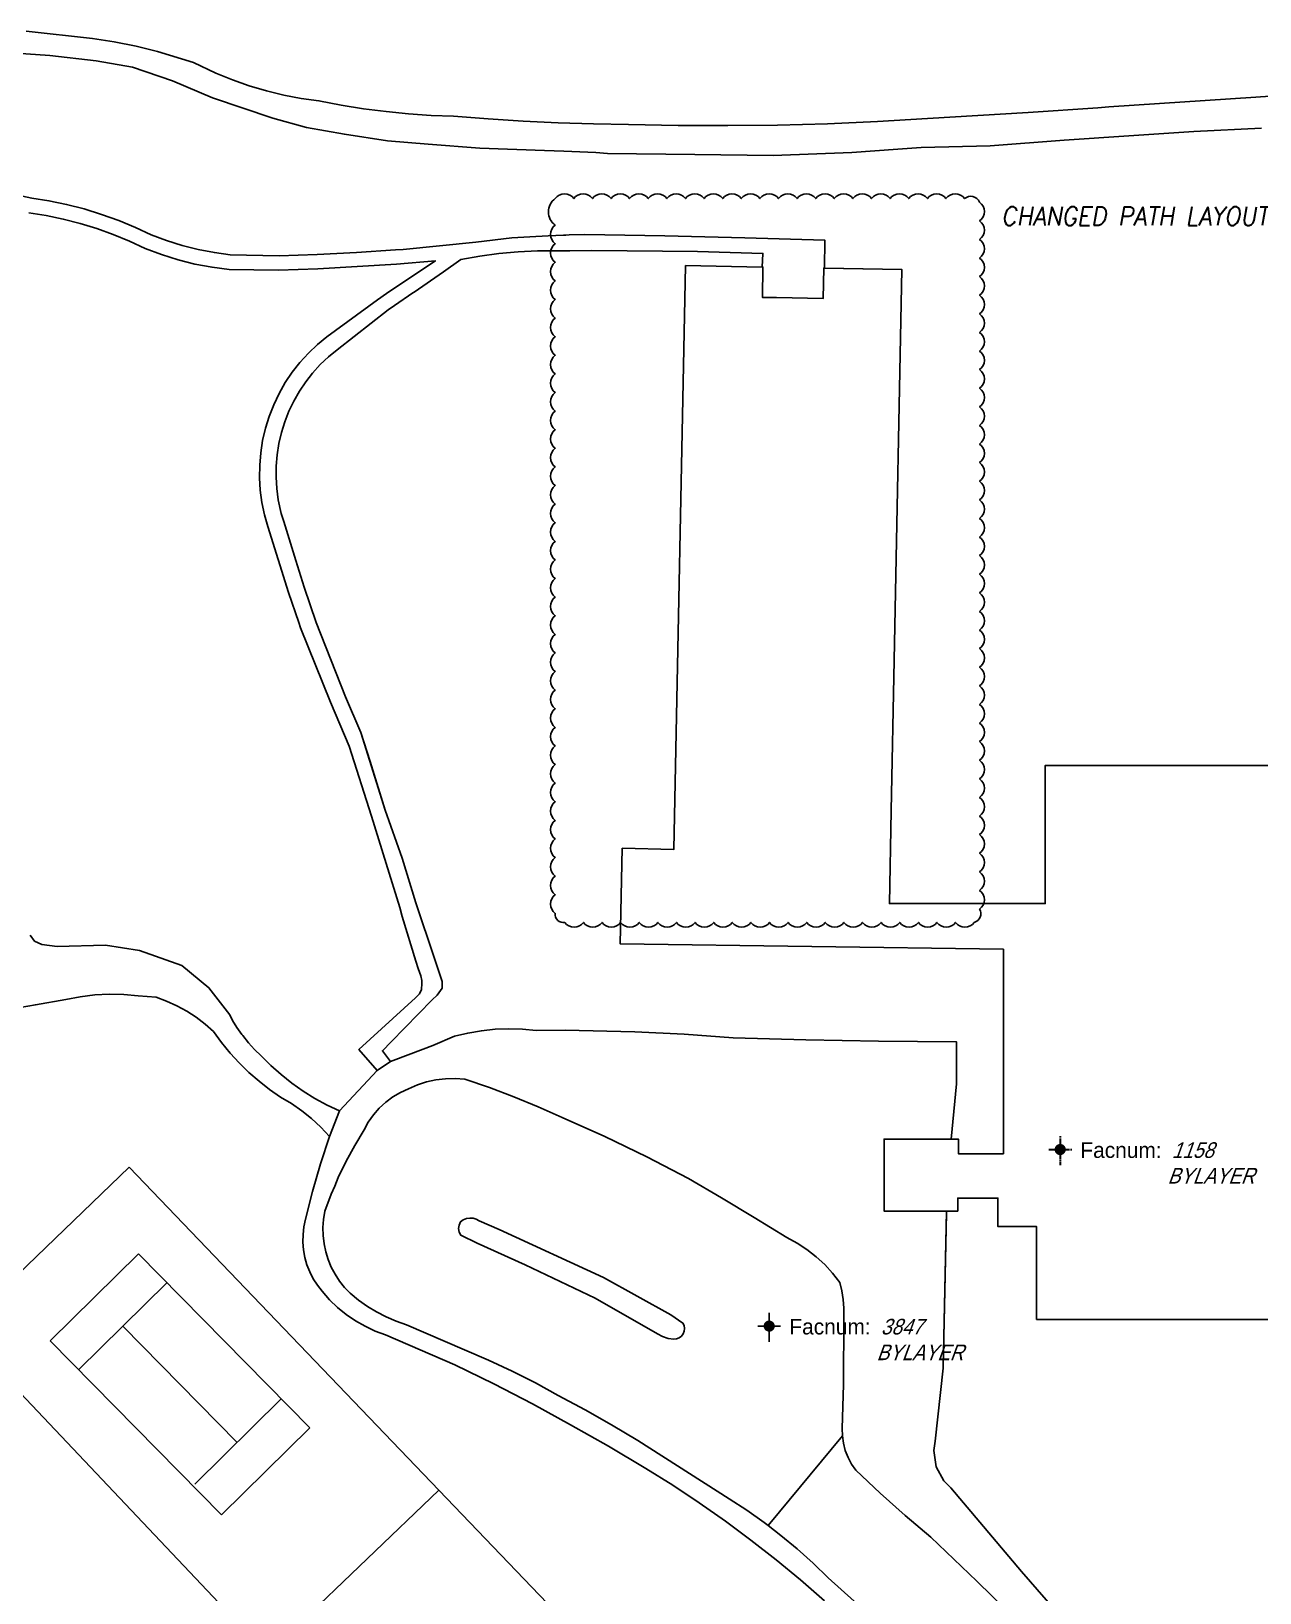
# Model space of a CAD drawing. Header units: inches. Extents: x 1273557 to 1282364, y 239587 to 246310.
# Drawn here: x 1277577.4 to 1277907.5, y 244228.8 to 244648.5 of the extents above; entities that cross this region are included whole.
import ezdxf
from ezdxf.enums import TextEntityAlignment as Align

# ---------------------------------------------------------------- set-up
doc = ezdxf.new("R2010")
doc.units = ezdxf.units.IN
doc.header["$MEASUREMENT"] = 0
doc.linetypes.add('DASHED2', pattern=[0.375, 0.25, -0.125])
doc.layers.add('BLDG-DATA', color=159, linetype='DASHED2', lineweight=30)
for name, color, linetype in [('BLDG-UW', 231, 'Continuous'), ('GRASS', 3, 'Continuous'), ('MISC-FENCE', 140, 'Continuous'), ('MISC-SURF-FEAT', 40, 'Continuous'), ('PATH', 253, 'Continuous'), ('PRKG-DATA', 255, 'Continuous'), ('PRKG-UW', 6, 'Continuous'), ('PRKG-UW-ISLAND', 40, 'Continuous'), ('REV-2013', 1, 'Continuous'), ('STREET-UW', 50, 'Continuous')]:
    doc.layers.add(name, color=color, linetype=linetype)
doc.styles.add('Revisions', font='simplex.shx', dxfattribs={"width": 0.9, "oblique": 10, "height": 25})
doc.styles.add('SS_LITE', font='FRABK.TTF', dxfattribs={"height": 16})

# ---------------------------------------------------------------- blocks, each defined once
blk = doc.blocks.new('*U1')
for p, q in [((-3.08, 0), (3.08, 0)), ((0, 3.55), (0, -4.2))]:
    blk.add_line(p, q)
at = {"const_width": 1.5}
blk.add_lwpolyline([(-0.75, 0, 1), (0.75, 0, 1)], format="xyb", close=True, dxfattribs=at)
at = {"layer": 'BLDG-DATA', "color": 1, "style": 'SS_LITE'}
blk.add_text('Facnum:', height=4.2, dxfattribs=at).set_placement((27.26, -2.25), align=Align.RIGHT)
at = {"layer": 'BLDG-DATA', "color": 7, "style": 'SS_LITE', "oblique": 20, "width": 0.9, "flags": 8}
for tag, p in [('FACNUM', (29.98, -2.25)), ('OBJECT', (28.84, -9.16))]:
    blk.add_attdef(tag, p, '', height=4.2, dxfattribs=at)
blk = doc.blocks.new('*U8')
for p, q in [((-3.08, 0), (3.08, 0)), ((0, 3.55), (0, -4.2))]:
    blk.add_line(p, q)
at = {"const_width": 1.5}
blk.add_lwpolyline([(-0.75, 0, 1), (0.75, 0, 1)], format="xyb", close=True, dxfattribs=at)
at = {"layer": 'PRKG-DATA', "color": 1, "style": 'SS_LITE'}
blk.add_text('Facnum:', height=4.2, dxfattribs=at).set_placement((27.26, -2.25), align=Align.RIGHT)
at = {"layer": 'PRKG-DATA', "color": 7, "style": 'SS_LITE', "oblique": 20, "width": 0.9, "flags": 8}
for tag, p in [('FACNUM', (29.98, -2.25)), ('OBJECT', (28.84, -9.16))]:
    blk.add_attdef(tag, p, '', height=4.2, dxfattribs=at)

msp = doc.modelspace()

# ---------------------------------------------------------------- linework, layer by layer
at = {"layer": 'BLDG-UW'}
msp.add_lwpolyline([(1277934.76, 244451.17), (1277849.87, 244451.17), (1277849.87, 244414.01), (1277807.98, 244414.01), (1277808.45, 244438.96), (1277809.25, 244479.42), (1277811.35, 244584.43), (1277790.34, 244584.85), (1277790.18, 244576.64), (1277777.69, 244576.89), (1277773.86, 244576.96), (1277774.02, 244585.1), (1277773.84, 244585.1), (1277753.2, 244585.52), (1277750.07, 244428.59), (1277736.19, 244428.87), (1277735.68, 244403.19), (1277838.61, 244401.74), (1277838.61, 244346.75), (1277826.54, 244346.75), (1277826.54, 244350.71), (1277806.54, 244350.71), (1277806.54, 244331.34), (1277826.35, 244331.34), (1277826.35, 244334.85), (1277837.14, 244334.85), (1277837.14, 244327.18), (1277847.52, 244327.18), (1277847.52, 244302.23), (1277932.77, 244302.23)], dxfattribs=at)
at = {"layer": 'GRASS'}
for points in [[(1277907.94, 244622.43), (1277889.81, 244621.52), (1277872.32, 244620.37), (1277854.98, 244619.21), (1277835.06, 244617.72), (1277816.57, 244617.27), (1277810.24, 244616.81), (1277797.89, 244615.91), (1277776.72, 244615.13), (1277755.69, 244615.39), (1277732.23, 244615.6), (1277729.14, 244615.89), (1277720.53, 244616.26), (1277715.32, 244616.48), (1277697.89, 244617.11), (1277684.03, 244618.16), (1277673.08, 244619.07), (1277661.52, 244620.82), (1277651.37, 244622.67), (1277642.29, 244625.13), (1277626.05, 244630.59), (1277615.34, 244635.19), (1277604.6, 244638.83), (1277594.82, 244640.57), (1277582.36, 244641.96), (1277569.51, 244642.86)], [(1277572.96, 244604.66), (1277577.5, 244603.66), (1277582.11, 244602.93), (1277586.89, 244601.94), (1277591.62, 244600.73), (1277596.28, 244599.29), (1277600.88, 244597.63), (1277605.39, 244595.76), (1277609.57, 244593.79), (1277613.69, 244592.26), (1277617.94, 244590.94), (1277622.25, 244589.85), (1277626.62, 244589.01), (1277630.88, 244588.43), (1277643.99, 244588.13), (1277654.26, 244588.51), (1277664.76, 244589.06), (1277675.23, 244589.75), (1277677.37, 244589.84), (1277687.13, 244590.81), (1277696.85, 244591.84), (1277706.52, 244592.95), (1277711.4, 244593.23), (1277716.3, 244593.49), (1277720.4, 244593.7), (1277721, 244593.72), (1277721.94, 244593.74), (1277726.14, 244593.9), (1277747.63, 244593.51), (1277769.12, 244593.01), (1277790.6, 244592.38), (1277790.57, 244584.85), (1277811.35, 244584.43), (1277809.25, 244479.42), (1277808.45, 244438.96), (1277807.98, 244414.01), (1277849.87, 244414.01), (1277849.87, 244451.17), (1277934.76, 244451.17)], [(1277576.75, 244599.72), (1277581.39, 244598.99), (1277585.98, 244598.03), (1277590.53, 244596.86), (1277595.01, 244595.48), (1277599.43, 244593.89), (1277603.76, 244592.09), (1277608.01, 244590.09), (1277612.39, 244588.46), (1277616.85, 244587.07), (1277621.38, 244585.93), (1277625.97, 244585.05), (1277630.59, 244584.42), (1277643.85, 244584.29), (1277654.43, 244584.68), (1277664.99, 244585.23), (1277675.51, 244585.92), (1277686, 244586.76), (1277677.81, 244581.36), (1277672.82, 244577.97), (1277670.45, 244576.29), (1277656.78, 244566.35), (1277654.29, 244564.3), (1277651.86, 244561.98), (1277649.6, 244559.49), (1277647.53, 244556.85), (1277645.66, 244554.06), (1277644, 244551.15), (1277642.55, 244548.12), (1277641.32, 244544.99), (1277640.33, 244541.78), (1277639.57, 244538.51), (1277639.05, 244535.19), (1277638.77, 244531.85), (1277638.73, 244528.49), (1277638.94, 244525.14), (1277639.39, 244521.81), (1277640.08, 244518.52), (1277640.98, 244515.4), (1277646.54, 244497.68), (1277649.27, 244489.53), (1277649.73, 244488.15), (1277657.77, 244468.14), (1277662.79, 244456.35), (1277668.78, 244437.52), (1277672.8, 244424.8), (1277676.4, 244412.96), (1277677.09, 244410.56), (1277680.74, 244398.58), (1277681.36, 244396.53), (1277681.68, 244395.54), (1277682.03, 244394.63), (1277682.34, 244393.34), (1277682.31, 244392.57), (1277682.23, 244390.89), (1277681.69, 244389.77), (1277680.65, 244388.7), (1277665.45, 244374.8), (1277670.35, 244369.18), (1277660.26, 244358.28), (1277670.35, 244369.18), (1277660.26, 244358.28), (1277656.89, 244359.86), (1277653.63, 244361.63), (1277650.47, 244363.59), (1277647.44, 244365.72), (1277644.54, 244368.03), (1277641.78, 244370.5), (1277639.18, 244373.12), (1277637.42, 244374.78), (1277635.77, 244376.58), (1277634.23, 244378.51), (1277633.99, 244378.85), (1277632.66, 244380.67), (1277631.5, 244382.59), (1277630.77, 244384.08), (1277625.12, 244391.39), (1277617.82, 244397.39), (1277606.47, 244401.4), (1277597.31, 244402.82), (1277584.34, 244402.51), (1277580.24, 244403), (1277578.3, 244403.92), (1277577.11, 244405.51)], [(1277790.57, 244226.57), (1277784.12, 244232.19), (1277777.53, 244237.64), (1277770.79, 244242.92), (1277763.91, 244248.01), (1277756.9, 244252.92), (1277749.77, 244257.65), (1277742.51, 244262.18), (1277732.47, 244268.16), (1277722.31, 244273.93), (1277712.04, 244279.51), (1277701.67, 244284.88), (1277691.19, 244290.05), (1277672.59, 244298.06), (1277669.79, 244299.11), (1277667.08, 244300.38), (1277664.49, 244301.87), (1277662.03, 244303.57), (1277659.71, 244305.46), (1277657.56, 244307.54), (1277655.59, 244309.79), (1277654.3, 244311.41), (1277653.18, 244313.15), (1277652.24, 244314.99), (1277651.48, 244316.92), (1277650.91, 244318.91), (1277650.55, 244320.94), (1277650.38, 244323.01), (1277650.43, 244325.08), (1277650.67, 244327.13), (1277651.12, 244329.15), (1277653, 244336.65), (1277655.15, 244344.08), (1277657.56, 244351.42), (1277655.22, 244353.9), (1277652.72, 244356.21), (1277650.07, 244358.34), (1277647.28, 244360.28), (1277644.38, 244362.02), (1277641.43, 244364.06), (1277638.59, 244366.27), (1277635.88, 244368.64), (1277633.29, 244371.17), (1277630.85, 244373.84), (1277628.55, 244376.65), (1277626.4, 244379.59), (1277624.13, 244381.6), (1277621.71, 244383.44), (1277619.17, 244385.1), (1277616.51, 244386.55), (1277613.75, 244387.81), (1277610.91, 244388.85), (1277606.14, 244389.22), (1277602.24, 244389.56), (1277598.33, 244389.64), (1277594.43, 244389.45), (1277590.54, 244388.99), (1277586.7, 244388.27), (1277578.49, 244386.84), (1277570.3, 244385.32)], [(1277975.5, 244168.79), (1277975.5, 244339.46), (1277932.77, 244339.46), (1277932.77, 244302.23), (1277847.52, 244302.23), (1277847.52, 244327.18), (1277837.14, 244327.18), (1277837.14, 244334.85), (1277826.35, 244334.85), (1277826.35, 244331.34), (1277823.31, 244331.34), (1277823.3, 244330.76), (1277822.46, 244289.17), (1277820.28, 244269.55), (1277819.97, 244266.98), (1277820.52, 244262.65), (1277822.66, 244258.82), (1277824.47, 244256.94), (1277843.52, 244234.43), (1277863.39, 244211.64)]]:
    msp.add_lwpolyline(points, dxfattribs=at)
for points in [[(1277753.2, 244585.52), (1277750.07, 244428.59), (1277736.19, 244428.87), (1277735.68, 244403.19), (1277838.61, 244401.74), (1277838.61, 244346.75), (1277826.54, 244346.75), (1277826.54, 244350.71), (1277824.56, 244350.71), (1277826.05, 244365.56), (1277826.06, 244376.82), (1277805.08, 244377), (1277785.54, 244377.38), (1277766.01, 244377.96), (1277752.8, 244378.91), (1277739.58, 244379.56), (1277720.9, 244380.02), (1277713.1, 244379.94), (1277709.42, 244380.29), (1277705.72, 244380.39), (1277702.02, 244380.24), (1277698.35, 244379.85), (1277694.7, 244379.21), (1277691.11, 244378.34), (1277685.3, 244375.87), (1277679.4, 244373.64), (1277673.94, 244371.56), (1277671.73, 244374.44), (1277674.11, 244376.82), (1277685.15, 244388.18), (1277686.45, 244389.4), (1277687.82, 244391.3), (1277687.82, 244393.07), (1277685.72, 244399.24), (1277680.71, 244414.21), (1277677.02, 244426.18), (1277672.53, 244439.16), (1277665.99, 244460.04), (1277661.82, 244469.61), (1277653.92, 244489.61), (1277650.76, 244499.05), (1277648.5, 244506.25), (1277645.23, 244516.68), (1277644.54, 244518.88), (1277643.77, 244522.57), (1277643.36, 244525.58), (1277643.17, 244528.6), (1277643.2, 244531.64), (1277643.46, 244534.67), (1277643.93, 244537.66), (1277644.61, 244540.62), (1277645.51, 244543.52), (1277646.62, 244546.35), (1277647.93, 244549.08), (1277649.44, 244551.72), (1277651.13, 244554.24), (1277653, 244556.63), (1277655.04, 244558.88), (1277657.24, 244560.97), (1277659.58, 244562.9), (1277673.33, 244573.63), (1277675.01, 244574.82), (1277679.94, 244578.17), (1277680.3, 244578.41), (1277688.19, 244583.81), (1277692.83, 244587.12), (1277697.92, 244588.03), (1277703.04, 244588.72), (1277708.21, 244589.2), (1277713.4, 244589.46), (1277718.6, 244589.51), (1277720.47, 244589.51), (1277720.56, 244589.51), (1277722.11, 244589.52), (1277728.06, 244589.53), (1277737.52, 244589.5), (1277746.98, 244589.41), (1277756.43, 244589.28), (1277773.99, 244588.77), (1277773.84, 244585.1)], [(1277703.12, 244326.38), (1277697.74, 244328.71), (1277696.96, 244329.16), (1277696.11, 244329.41), (1277695.21, 244329.47), (1277694.33, 244329.33), (1277693.49, 244329), (1277692.76, 244328.48), (1277692.34, 244327.61), (1277692.21, 244326.66), (1277692.39, 244325.71), (1277692.86, 244324.87), (1277697.2, 244322.69), (1277710.08, 244316.94), (1277728.94, 244307.93), (1277745.68, 244298.35), (1277747.04, 244297.62), (1277748.5, 244297.15), (1277750.03, 244296.94), (1277750.79, 244297.02), (1277751.49, 244297.29), (1277752.1, 244297.75), (1277752.56, 244298.35), (1277752.85, 244299.06), (1277752.93, 244299.82), (1277752.81, 244300.57), (1277752.5, 244301.27), (1277749.22, 244303.43), (1277731.13, 244313.48)]]:
    msp.add_lwpolyline(points, close=True, dxfattribs=at)
at = {"layer": 'MISC-FENCE'}
for p, q in [((1277603.73, 244343.12), (1277568.72, 244309.55)), ((1277770.14, 244169.55), (1277603.73, 244343.12)), ((1277558.26, 244299.53), (1277723.39, 244125.02)), ((1277640.83, 244212.28), (1277686.94, 244256.33))]:
    msp.add_line(p, q, dxfattribs=at)
at = {"layer": 'MISC-SURF-FEAT'}
for p, q in [((1277582.45, 244296.52), (1277606.19, 244319.87)), ((1277606.19, 244319.87), (1277652.23, 244273.06)), ((1277613.86, 244312.07), (1277590.12, 244288.72)), ((1277601.99, 244300.4), (1277632.69, 244269.19)), ((1277628.49, 244249.72), (1277582.45, 244296.52)), ((1277621.3, 244257.98), (1277644.56, 244280.86)), ((1277652.23, 244273.06), (1277628.49, 244249.72))]:
    msp.add_line(p, q, dxfattribs=at)
at = {"layer": 'PATH'}
for points in [[(1277576.03, 244648.51), (1277593.82, 244646.53), (1277599.71, 244645.63), (1277605.56, 244644.46), (1277611.35, 244643.02), (1277620.99, 244640.13), (1277627.03, 244637.28), (1277631.46, 244635.46), (1277635.98, 244633.86), (1277640.58, 244632.5), (1277645.24, 244631.36), (1277649.95, 244630.47), (1277654.7, 244629.82), (1277660.68, 244628.65), (1277666.7, 244627.68), (1277672.73, 244626.89), (1277678.78, 244626.3), (1277684.82, 244625.9), (1277690.86, 244625.69), (1277700.19, 244624.94), (1277709.57, 244624.33), (1277718.99, 244623.88), (1277728.44, 244623.58), (1277737.91, 244623.44), (1277751.25, 244623.19), (1277764.6, 244623.13), (1277777.96, 244623.27), (1277791.33, 244623.59), (1277804.77, 244624.27), (1277818.24, 244625.02), (1277831.73, 244625.82), (1277845.24, 244626.68), (1277863.99, 244627.94), (1277867, 244628.15), (1277906.42, 244630.8), (1277916.74, 244631.46)], [(1277907.94, 244622.43), (1277889.81, 244621.52), (1277872.32, 244620.37), (1277854.98, 244619.21), (1277835.06, 244617.72), (1277816.57, 244617.27), (1277810.24, 244616.81), (1277797.89, 244615.91), (1277776.72, 244615.13), (1277755.69, 244615.39), (1277732.23, 244615.6), (1277729.14, 244615.89), (1277720.53, 244616.26), (1277715.32, 244616.48), (1277697.89, 244617.11), (1277684.03, 244618.16), (1277673.08, 244619.07), (1277661.52, 244620.82), (1277651.37, 244622.67), (1277642.29, 244625.13), (1277626.05, 244630.59), (1277615.34, 244635.19), (1277604.6, 244638.83), (1277594.82, 244640.57), (1277582.36, 244641.96), (1277569.51, 244642.86)], [(1277572.96, 244604.66), (1277577.5, 244603.66), (1277582.11, 244602.93), (1277586.89, 244601.94), (1277591.62, 244600.73), (1277596.28, 244599.29), (1277600.88, 244597.63), (1277605.39, 244595.76), (1277609.57, 244593.79), (1277613.69, 244592.26), (1277617.94, 244590.94), (1277622.25, 244589.85), (1277626.62, 244589.01), (1277630.88, 244588.43), (1277643.99, 244588.13), (1277654.26, 244588.51), (1277664.76, 244589.06), (1277675.23, 244589.75), (1277677.37, 244589.84), (1277687.13, 244590.81), (1277696.85, 244591.84), (1277706.52, 244592.95), (1277711.4, 244593.23), (1277716.3, 244593.49), (1277720.4, 244593.7), (1277721, 244593.72), (1277721.94, 244593.74), (1277726.14, 244593.9), (1277747.63, 244593.51), (1277769.12, 244593.01), (1277790.6, 244592.38), (1277790.57, 244584.85), (1277790.34, 244584.85), (1277790.18, 244576.64), (1277777.69, 244576.89), (1277773.86, 244576.96), (1277774.02, 244585.1), (1277773.84, 244585.1), (1277773.99, 244588.77), (1277756.43, 244589.28), (1277746.98, 244589.41), (1277737.52, 244589.5), (1277728.06, 244589.53), (1277722.11, 244589.52), (1277720.56, 244589.51), (1277720.47, 244589.51), (1277718.6, 244589.51), (1277713.4, 244589.46), (1277708.21, 244589.2), (1277703.04, 244588.72), (1277697.92, 244588.03), (1277692.83, 244587.12), (1277688.19, 244583.81), (1277680.3, 244578.41), (1277679.94, 244578.17), (1277675.01, 244574.82), (1277673.33, 244573.63), (1277659.58, 244562.9), (1277657.24, 244560.97), (1277655.04, 244558.88), (1277653, 244556.63), (1277651.13, 244554.24), (1277649.44, 244551.72), (1277647.93, 244549.08), (1277646.62, 244546.35), (1277645.51, 244543.52), (1277644.61, 244540.62), (1277643.93, 244537.66), (1277643.46, 244534.67), (1277643.2, 244531.64), (1277643.17, 244528.6), (1277643.36, 244525.58), (1277643.77, 244522.57), (1277644.54, 244518.88), (1277645.23, 244516.68), (1277648.5, 244506.25), (1277650.76, 244499.05), (1277653.92, 244489.61), (1277661.82, 244469.61), (1277665.99, 244460.04), (1277668.43, 244452.24), (1277672.53, 244439.16), (1277677.02, 244426.18), (1277680.71, 244414.21), (1277685.72, 244399.24), (1277687.82, 244393.07), (1277687.82, 244391.3), (1277686.45, 244389.4), (1277685.15, 244388.18), (1277674.11, 244376.82), (1277671.73, 244374.44), (1277673.94, 244371.56), (1277670.35, 244369.18), (1277665.45, 244374.8), (1277680.65, 244388.7), (1277681.69, 244389.77), (1277682.23, 244390.89), (1277682.31, 244392.57), (1277682.34, 244393.34), (1277682.03, 244394.63), (1277681.68, 244395.54), (1277681.36, 244396.53), (1277680.74, 244398.58), (1277677.09, 244410.56), (1277676.4, 244412.96), (1277672.8, 244424.8), (1277668.78, 244437.52), (1277662.79, 244456.35), (1277657.77, 244468.14), (1277649.73, 244488.15), (1277649.27, 244489.53), (1277646.54, 244497.68), (1277640.98, 244515.4), (1277640.08, 244518.52), (1277639.39, 244521.81), (1277638.94, 244525.14), (1277638.73, 244528.49), (1277638.77, 244531.85), (1277639.05, 244535.19), (1277639.57, 244538.51), (1277640.33, 244541.78), (1277641.32, 244544.99), (1277642.55, 244548.12), (1277644, 244551.15), (1277645.66, 244554.06), (1277647.53, 244556.85), (1277649.6, 244559.49), (1277651.86, 244561.98), (1277654.29, 244564.3), (1277656.78, 244566.35), (1277670.45, 244576.29), (1277672.82, 244577.97), (1277677.81, 244581.36), (1277686, 244586.76), (1277675.51, 244585.92), (1277664.99, 244585.23), (1277654.43, 244584.68), (1277643.85, 244584.29), (1277630.59, 244584.42), (1277625.97, 244585.05), (1277621.38, 244585.93), (1277616.85, 244587.07), (1277612.39, 244588.46), (1277608.01, 244590.09), (1277603.76, 244592.09), (1277599.43, 244593.89), (1277595.01, 244595.48), (1277590.53, 244596.86), (1277585.98, 244598.03), (1277581.39, 244598.99), (1277576.75, 244599.72)], [(1277570.3, 244385.32), (1277578.49, 244386.84), (1277586.7, 244388.27), (1277590.54, 244388.99), (1277594.43, 244389.45), (1277598.33, 244389.64), (1277602.24, 244389.56), (1277606.14, 244389.22), (1277610.91, 244388.85), (1277613.75, 244387.81), (1277616.51, 244386.55), (1277619.17, 244385.1), (1277621.71, 244383.44), (1277624.13, 244381.6), (1277626.4, 244379.59), (1277628.55, 244376.65), (1277630.85, 244373.84), (1277633.29, 244371.17), (1277635.88, 244368.64), (1277638.59, 244366.27), (1277641.43, 244364.06), (1277644.38, 244362.02), (1277647.28, 244360.28), (1277650.07, 244358.34), (1277652.72, 244356.21), (1277655.22, 244353.9), (1277657.56, 244351.42), (1277660.26, 244358.28), (1277656.89, 244359.86), (1277653.63, 244361.63), (1277650.47, 244363.59), (1277647.44, 244365.72), (1277644.54, 244368.03), (1277641.78, 244370.5), (1277639.18, 244373.12), (1277637.42, 244374.78), (1277635.77, 244376.58), (1277634.23, 244378.51), (1277633.99, 244378.85), (1277632.66, 244380.67), (1277631.5, 244382.59), (1277630.77, 244384.08), (1277625.12, 244391.39), (1277617.82, 244397.39), (1277606.47, 244401.4), (1277597.31, 244402.82), (1277584.34, 244402.51), (1277580.24, 244403), (1277578.3, 244403.92), (1277577.11, 244405.51)], [(1277863.39, 244211.64), (1277843.52, 244234.43), (1277824.47, 244256.94), (1277822.66, 244258.82), (1277820.52, 244262.65), (1277819.97, 244266.98), (1277820.28, 244269.55), (1277822.46, 244289.17), (1277823.31, 244331.34), (1277806.54, 244331.34), (1277806.54, 244350.71), (1277824.56, 244350.71), (1277826.05, 244365.56), (1277826.06, 244376.82), (1277805.08, 244377), (1277785.54, 244377.38), (1277766.01, 244377.96), (1277752.8, 244378.91), (1277739.58, 244379.56), (1277720.9, 244380.02), (1277713.1, 244379.94), (1277709.42, 244380.29), (1277705.72, 244380.39), (1277702.02, 244380.24), (1277698.35, 244379.85), (1277694.7, 244379.21), (1277691.11, 244378.34), (1277685.3, 244375.87), (1277679.4, 244373.64), (1277673.94, 244371.56), (1277670.35, 244369.18), (1277660.26, 244358.28), (1277657.56, 244351.42), (1277657.56, 244351.42), (1277655.15, 244344.08), (1277653, 244336.65), (1277651.12, 244329.15), (1277650.67, 244327.13), (1277650.43, 244325.08), (1277650.38, 244323.01), (1277650.55, 244320.94), (1277650.91, 244318.91), (1277651.48, 244316.92), (1277652.24, 244314.99), (1277653.18, 244313.15), (1277654.3, 244311.41), (1277655.59, 244309.79), (1277657.56, 244307.54), (1277659.71, 244305.46), (1277662.03, 244303.57), (1277664.49, 244301.87), (1277667.08, 244300.38), (1277669.79, 244299.11), (1277672.59, 244298.06), (1277691.19, 244290.05), (1277701.67, 244284.88), (1277712.04, 244279.51), (1277722.31, 244273.93), (1277732.47, 244268.16), (1277742.51, 244262.18), (1277749.77, 244257.65), (1277756.9, 244252.92), (1277763.91, 244248.01), (1277770.79, 244242.92), (1277777.53, 244237.64), (1277784.12, 244232.19), (1277790.57, 244226.57)], [(1277798.53, 244226.52), (1277791.55, 244232.8), (1277787.46, 244236.75), (1277783.22, 244240.55), (1277778.83, 244244.18), (1277775.4, 244246.81), (1277774.32, 244247.63), (1277769.67, 244250.92), (1277764.9, 244254.02), (1277740.37, 244269.69), (1277733.35, 244273.91), (1277726.23, 244277.95), (1277719.01, 244281.82), (1277712.85, 244285.16), (1277706.6, 244288.32), (1277700.26, 244291.3), (1277693.83, 244294.09), (1277678.2, 244300.82), (1277675.46, 244301.77), (1277672.78, 244302.91), (1277670.2, 244304.24), (1277667.71, 244305.74), (1277665.34, 244307.41), (1277663.09, 244309.25), (1277661.57, 244310.83), (1277660.21, 244312.55), (1277659.01, 244314.38), (1277657.99, 244316.32), (1277657.15, 244318.34), (1277656.51, 244320.44), (1277656.06, 244322.58), (1277655.81, 244324.76), (1277655.77, 244326.95), (1277655.93, 244329.13), (1277656.29, 244331.29), (1277657.98, 244335.86), (1277658.92, 244338.09), (1277659.88, 244340.34), (1277661.99, 244344.73), (1277664.31, 244349.01), (1277666.82, 244353.18), (1277667.96, 244355.27), (1277669.33, 244357.23), (1277670.89, 244359.02), (1277672.64, 244360.64), (1277674.56, 244362.05), (1277676.62, 244363.26), (1277678.79, 244364.23), (1277681.16, 244365.27), (1277683.61, 244366.07), (1277686.13, 244366.63), (1277688.7, 244366.94), (1277691.28, 244367.01), (1277693.86, 244366.82), (1277700.52, 244364.54), (1277707.11, 244362.06), (1277713.62, 244359.39), (1277720.06, 244356.54), (1277731.52, 244351.37), (1277742.83, 244345.9), (1277753.99, 244340.13), (1277762.87, 244334.95), (1277771.68, 244329.65), (1277780.42, 244324.23), (1277783.18, 244322.73), (1277785.8, 244321.02), (1277788.28, 244319.09), (1277790.6, 244316.97), (1277792.73, 244314.67), (1277794.67, 244312.2), (1277795.23, 244309.92), (1277795.6, 244307.6), (1277795.77, 244305.25), (1277795.74, 244302.88), (1277795.66, 244284.75), (1277795.32, 244272.93), (1277795.36, 244270.92), (1277795.64, 244268.94), (1277796.14, 244266.99), (1277796.87, 244265.12), (1277797.81, 244263.34), (1277798.95, 244261.69), (1277805.5, 244255.51), (1277812.22, 244249.52), (1277819.1, 244243.71), (1277831.48, 244231.89), (1277851.79, 244212.01)]]:
    msp.add_lwpolyline(points, dxfattribs=at)
at = {"layer": 'PRKG-UW'}
msp.add_lwpolyline([(1277795.66, 244284.75), (1277795.74, 244302.88), (1277795.77, 244305.25), (1277795.6, 244307.6), (1277795.23, 244309.92), (1277794.67, 244312.2), (1277792.73, 244314.67), (1277790.6, 244316.97), (1277788.28, 244319.09), (1277785.8, 244321.02), (1277783.18, 244322.73), (1277780.42, 244324.23), (1277771.68, 244329.65), (1277762.87, 244334.95), (1277753.99, 244340.13), (1277742.83, 244345.9), (1277731.52, 244351.37), (1277720.06, 244356.54), (1277713.62, 244359.39), (1277707.11, 244362.06), (1277700.52, 244364.54), (1277693.86, 244366.82), (1277691.28, 244367.01), (1277688.7, 244366.94), (1277686.13, 244366.63), (1277683.61, 244366.07), (1277681.16, 244365.27), (1277678.79, 244364.23), (1277676.62, 244363.26), (1277674.56, 244362.05), (1277672.64, 244360.64), (1277670.89, 244359.02), (1277669.33, 244357.23), (1277667.96, 244355.27), (1277666.82, 244353.18), (1277664.31, 244349.01), (1277661.99, 244344.73), (1277659.88, 244340.34), (1277658.92, 244338.09), (1277657.98, 244335.86), (1277656.29, 244331.29), (1277655.93, 244329.13), (1277655.77, 244326.95), (1277655.81, 244324.76), (1277656.06, 244322.58), (1277656.51, 244320.44), (1277657.15, 244318.34), (1277657.99, 244316.32), (1277659.01, 244314.38), (1277660.21, 244312.55), (1277661.57, 244310.83), (1277663.09, 244309.25), (1277665.34, 244307.41), (1277667.71, 244305.74), (1277670.2, 244304.24), (1277672.78, 244302.91), (1277675.46, 244301.77), (1277678.2, 244300.82), (1277693.83, 244294.09), (1277700.26, 244291.3), (1277706.6, 244288.32), (1277712.85, 244285.16), (1277719.01, 244281.82), (1277726.23, 244277.95), (1277733.35, 244273.91), (1277740.37, 244269.69), (1277764.9, 244254.02), (1277769.67, 244250.92), (1277774.32, 244247.63), (1277775.4, 244246.81), (1277795.36, 244270.92), (1277795.32, 244272.93)], close=True, dxfattribs=at)
at = {"layer": 'PRKG-UW-ISLAND'}
msp.add_lwpolyline([(1277703.12, 244326.38), (1277697.74, 244328.71), (1277696.96, 244329.16), (1277696.11, 244329.41), (1277695.21, 244329.47), (1277694.33, 244329.33), (1277693.49, 244329), (1277692.76, 244328.48), (1277692.34, 244327.61), (1277692.21, 244326.66), (1277692.39, 244325.71), (1277692.86, 244324.87), (1277697.2, 244322.69), (1277710.08, 244316.94), (1277728.94, 244307.93), (1277745.68, 244298.35), (1277747.04, 244297.62), (1277748.5, 244297.15), (1277750.03, 244296.94), (1277750.79, 244297.02), (1277751.49, 244297.29), (1277752.1, 244297.75), (1277752.56, 244298.35), (1277752.85, 244299.06), (1277752.93, 244299.82), (1277752.81, 244300.57), (1277752.5, 244301.27), (1277749.22, 244303.43), (1277731.13, 244313.48)], close=True, dxfattribs=at)
at = {"layer": 'REV-2013'}
msp.add_lwpolyline([(1277718.19, 244603.51, -0.520567), (1277723.19, 244603.51, -0.520567), (1277728.19, 244603.51, -0.520567), (1277733.19, 244603.51, -0.520567), (1277738.19, 244603.51, -0.520567), (1277743.19, 244603.51, -0.520567), (1277748.19, 244603.51, -0.520567), (1277753.19, 244603.51, -0.520567), (1277758.19, 244603.51, -0.520567), (1277763.19, 244603.51, -0.520567), (1277768.19, 244603.51, -0.520567), (1277773.19, 244603.51, -0.520567), (1277778.19, 244603.51, -0.520567), (1277783.19, 244603.51, -0.520567), (1277788.19, 244603.51, -0.520567), (1277793.19, 244603.51, -0.520567), (1277798.19, 244603.51, -0.520567), (1277803.19, 244603.51, -0.520567), (1277808.19, 244603.51, -0.520567), (1277813.19, 244603.51, -0.520567), (1277818.19, 244603.51, -0.520567), (1277823.19, 244603.51, -0.520567), (1277828.19, 244603.51, -0.520567), (1277832.21, 244602.54, -0.520567), (1277832.21, 244597.54, -0.520567), (1277832.21, 244592.54, -0.520567), (1277832.21, 244587.54, -0.520567), (1277832.21, 244582.54, -0.520567), (1277832.21, 244577.54, -0.520567), (1277832.21, 244572.54, -0.520567), (1277832.21, 244567.54, -0.520567), (1277832.21, 244562.54, -0.520567), (1277832.21, 244557.54, -0.520567), (1277832.21, 244552.54, -0.520567), (1277832.21, 244547.54, -0.520567), (1277832.21, 244542.54, -0.520567), (1277832.21, 244537.54, -0.520567), (1277832.21, 244532.54, -0.520567), (1277832.21, 244527.54, -0.520567), (1277832.21, 244522.54, -0.520567), (1277832.21, 244517.54, -0.520567), (1277832.21, 244512.54, -0.520567), (1277832.21, 244507.54, -0.520567), (1277832.21, 244502.54, -0.520567), (1277832.21, 244497.54, -0.520567), (1277832.21, 244492.54, -0.520567), (1277832.21, 244487.54, -0.520567), (1277832.21, 244482.54, -0.520567), (1277832.21, 244477.54, -0.520567), (1277832.21, 244472.54, -0.520567), (1277832.21, 244467.54, -0.520567), (1277832.21, 244462.54, -0.520567), (1277832.21, 244457.54, -0.520567), (1277832.21, 244452.54, -0.520567), (1277832.21, 244447.54, -0.520567), (1277832.21, 244442.54, -0.520567), (1277832.21, 244437.54, -0.520567), (1277832.21, 244432.54, -0.520567), (1277832.21, 244427.54, -0.520567), (1277832.21, 244422.54, -0.520567), (1277832.21, 244417.54, -0.520567), (1277832.21, 244412.54, -0.520567), (1277830.77, 244408.97, -0.520567), (1277825.77, 244408.97, -0.520567), (1277820.77, 244408.97, -0.520567), (1277815.77, 244408.97, -0.520567), (1277810.77, 244408.97, -0.520567), (1277805.77, 244408.97, -0.520567), (1277800.77, 244408.97, -0.520567), (1277795.77, 244408.97, -0.520567), (1277790.77, 244408.97, -0.520567), (1277785.77, 244408.97, -0.520567), (1277780.77, 244408.97, -0.520567), (1277775.77, 244408.97, -0.520567), (1277770.77, 244408.97, -0.520567), (1277765.77, 244408.97, -0.520567), (1277760.77, 244408.97, -0.520567), (1277755.77, 244408.97, -0.520567), (1277750.77, 244408.97, -0.520567), (1277745.77, 244408.97, -0.520567), (1277740.77, 244408.97, -0.520567), (1277735.77, 244408.97, -0.520567), (1277730.77, 244408.97, -0.520567), (1277725.77, 244408.97, -0.520567), (1277720.77, 244408.97, -0.520567), (1277718.19, 244411.39, -0.520567), (1277718.19, 244416.39, -0.520567), (1277718.19, 244421.39, -0.520567), (1277718.19, 244426.39, -0.520567), (1277718.19, 244431.39, -0.520567), (1277718.19, 244436.39, -0.520567), (1277718.19, 244441.39, -0.520567), (1277718.19, 244446.39, -0.520567), (1277718.19, 244451.39, -0.520567), (1277718.19, 244456.39, -0.520567), (1277718.19, 244461.39, -0.520567), (1277718.19, 244466.39, -0.520567), (1277718.19, 244471.39, -0.520567), (1277718.19, 244476.39, -0.520567), (1277718.19, 244481.39, -0.520567), (1277718.19, 244486.39, -0.520567), (1277718.19, 244491.39, -0.520567), (1277718.19, 244496.39, -0.520567), (1277718.19, 244501.39, -0.520567), (1277718.19, 244506.39, -0.520567), (1277718.19, 244511.39, -0.520567), (1277718.19, 244516.39, -0.520567), (1277718.19, 244521.39, -0.520567), (1277718.19, 244526.39, -0.520567), (1277718.19, 244531.39, -0.520567), (1277718.19, 244536.39, -0.520567), (1277718.19, 244541.39, -0.520567), (1277718.19, 244546.39, -0.520567), (1277718.19, 244551.39, -0.520567), (1277718.19, 244556.39, -0.520567), (1277718.19, 244561.39, -0.520567), (1277718.19, 244566.39, -0.520567), (1277718.19, 244571.39, -0.520567), (1277718.19, 244576.39, -0.520567), (1277718.19, 244581.39, -0.520567), (1277718.19, 244586.39, -0.520567), (1277718.19, 244591.39, -0.520567), (1277718.19, 244596.39, -0.520567)], format="xyb", close=True, dxfattribs=at)
at = {"layer": 'STREET-UW'}
msp.add_lwpolyline([(1277798.53, 244226.52), (1277791.55, 244232.8), (1277787.46, 244236.75), (1277783.22, 244240.55), (1277778.83, 244244.18), (1277775.4, 244246.81), (1277795.36, 244270.92), (1277795.64, 244268.94), (1277796.14, 244266.99), (1277796.87, 244265.12), (1277797.81, 244263.34), (1277798.95, 244261.69), (1277805.5, 244255.51), (1277812.22, 244249.52), (1277819.1, 244243.71), (1277831.48, 244231.89), (1277851.79, 244212.01)], dxfattribs=at)

# ---------------------------------------------------------------- block references
at = {"layer": 'BLDG-DATA'}
ref = msp.add_blockref('*U1', (1277853.89, 244347.9), dxfattribs=at)
ref.add_attrib('FACNUM', '1158', (1277883.87, 244345.65), dxfattribs={"color": 7, "height": 4.2, "style": 'SS_LITE', "oblique": 20, "width": 0.9})
ref.add_attrib('OBJECT', 'BYLAYER', (1277882.73, 244338.75), dxfattribs={"color": 7, "height": 4.2, "style": 'SS_LITE', "oblique": 20, "width": 0.9})
at = {"layer": 'PRKG-DATA'}
ref = msp.add_blockref('*U8', (1277775.69, 244300.44), dxfattribs=at)
ref.add_attrib('FACNUM', '3847', (1277805.67, 244298.19), dxfattribs={"color": 7, "height": 4.2, "style": 'SS_LITE', "oblique": 20, "width": 0.9})
ref.add_attrib('OBJECT', 'BYLAYER', (1277804.52, 244291.28), dxfattribs={"color": 7, "height": 4.2, "style": 'SS_LITE', "oblique": 20, "width": 0.9})

# ---------------------------------------------------------------- texts
at = {"layer": 'REV-2013', "style": 'Revisions', "oblique": 10, "width": 0.913884}
msp.add_text('CHANGED PATH LAYOUT AND BUILDING', height=5, dxfattribs=at).set_placement((1277838.04, 244596.29))

doc.saveas('drawing.dxf')
